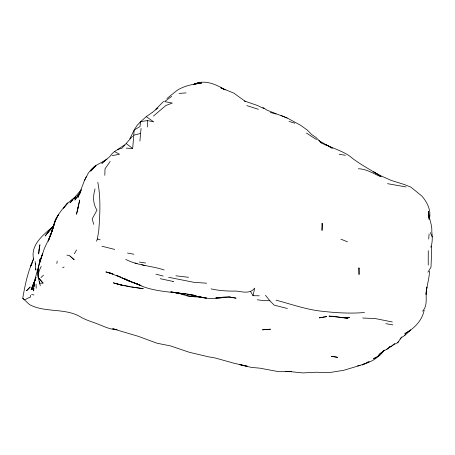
<?xml version="1.0" encoding="UTF-8"?>
<svg xmlns="http://www.w3.org/2000/svg" width="455" height="455" viewBox="0 0 455 455"><rect width="100%" height="100%" fill="white"/><g stroke="black" fill="none" stroke-linecap="round" stroke-linejoin="round"><path stroke-width="0.68" d="M147.522 126.996L147.596 120.575L141.169 121.502L140.498 121.94L137.291 125.131L134.179 129.993L129.811 138.826M39.033 278.471L43.026 283.078L38.635 277.92L38.214 274.24L38.322 268.99L38.442 272.426M428.963 218.025L428.638 211.274C428.547 218.229 432.352 224.531 431.795 231.589C432.392 236.827 432.677 242.214 430.868 247.258M104.826 175.368L105.008 168.833L110.15 161.48M39.562 262.797L39.83 259.39C38.601 270.111 33.272 279.944 33.681 290.899L33.875 288.243M428.269 250.631L428.223 265.111M126.149 148.137L132.678 148.523L134.179 129.993L139.981 126.609L140.498 121.94M139.901 141.067L141.078 128.373M428.729 239.046L429.088 233.915M34.017 286.246L34.352 281.594L32.959 285.547L32.225 289.579L32.914 287.037M429.503 271.123C429.355 279.029 426.426 286.553 426.068 294.396L426.921 287.15C424.629 295.073 428.747 304.492 422.621 311.197M33.858 286.792L34.25 282.714L35.672 277.635L35.024 280.906M429.406 218.861C431.357 210.381 427.217 202.134 421.728 195.912L410.785 187.073L404.313 184.514L391.471 180.499L380.915 175.857L373.697 171.888L380.966 176.466C371.712 170.432 361.867 165.375 352.989 158.761C345.402 151.839 335.113 149.331 326.116 144.798L332.309 148.239L318.915 140.606M285.473 371.502L291.28 371.65L278.807 371.689L259.771 368.152L251.894 367.458L245.808 366.212L239.876 364.66L247.111 366.156L234.382 363.346L215.181 357.977L208.845 356.896L189.212 352.261L170.415 345.885L157.003 343.224L138.36 336.342L112.715 328.749L117.14 329.727C108.643 329.522 101.3 324.995 93.429 322.43C88.645 320.656 83.766 319.12 79.477 316.276C63.916 307.893 45.102 312.852 29.501 304.611L22.75 298.235C24.991 285.262 27.675 272.033 33.272 260.01M56.858 263.519L57.154 261.136M96.5 241.269L97.364 238.994L98.775 230.554C99.946 214.521 100.919 198.221 97.797 182.324M95.044 188.842C92.991 196.037 92.723 203.601 96.966 210.136L92.189 218.912L93.736 224.372M42.406 254.971L42.662 253.611L42.372 255.005M33.983 286.138L34.375 284.176M78.618 205.114L76.531 214.237L79.716 199.99L77.515 210.233M337.474 357.266L331.286 356.282L337.508 357.34M259.282 295.801L253.031 295.704L254.681 288.117C250.193 294.231 242.504 291.78 236.23 291.069C227.796 291.257 219.333 290.756 211.08 288.874M52.501 229.673L51.79 230.895L53.303 226.96L51.671 232.01C54.39 217.638 63.649 205.097 75.553 196.861M33.261 285.763L34.734 280.513L32.959 285.547L36.19 277.243M30.678 295.278L30.053 297.559C27.101 297.212 25.173 301.898 22.75 298.235M38.214 274.24L39.397 270.264L41.195 266.368M52.245 230.622L55.84 219.031L58.678 214.134L54.213 222.95L55.84 219.031L52.968 228.052L53.303 226.96M424.157 310.259C422.081 320.741 413.953 328.8 404.813 333.68L410.763 329.966M52.968 228.052L54.037 224.599L49.959 237.055L52.655 229.144L49.248 238.096L44.294 248.652L39.358 263.866L42.161 254.834L40.666 258.77L37.89 269.701L37.441 274.581L40.302 285.757M48.327 241.139L50.005 235.929L48.702 239.939M50.397 235.963L52.018 231.288M48.344 240.974L48.486 240.604M106.971 159.307L94.651 166.223L91.466 169.203L88.406 172.94L84.385 180.68L77.941 197.498L81.348 189.889M48.611 240.32L49.686 237.709M80.865 190.844L74.847 200.098L80.336 192.454M84.385 180.68L86.245 176.79M31.964 263.69L30.678 266.073L33.687 258.201L33.63 259.327C30.115 244.796 43.64 234.45 53.536 226.135L47.94 232.26L45.159 236.037L51.864 227.506L47.94 232.26L53.536 226.135M74.398 253.788L76.52 249.931M31.93 263.667L30.587 266.01L31.634 264.406M389.11 347.779L389.98 346.721L389.11 347.779L393.598 344.702L397.721 342.729L398.364 341.665M400.013 339.055C401.253 336.825 404.336 336.711 405.388 334.425M401.799 336.973L397.721 342.729M427.899 272.226L430.993 267.182L431.619 251.478L431.266 246.172M80.268 192.584L77.515 196.31L80.398 192.38M383.969 350.765L379.663 355.554L373.504 358.802L376.456 356.993M65.133 206.115L67.676 202.902L63.455 208.225L64.707 206.65M379.072 355.611C373.817 361.139 365.092 364.063 357.727 365.854L360.093 365.411L343.4 370.37L328.8 372.679L316.282 372.224L302.899 372.929L290.119 371.621M81.149 189.832L69.973 202.867L72.954 199.853M382.553 351.732L381.665 352.813L378.89 354.644L381.006 352.796M105.077 160.757L101.835 163.408C104.496 159.773 109.359 158.289 111.481 154.313C114.239 151.344 117.828 148.973 121.883 148.33L132.559 136.216M155.735 109.388L163.584 101.419M43.544 275.19L40.939 277.567M383.901 350.498L381.665 352.813L384.498 350.083M394.678 343.525L391.072 346.664M73.949 198.846L75.94 196.839M139.992 122.304L145.958 116.855M404.723 335.511L410.581 330.097L410.342 330.262M153.415 116.082L165.876 105.48L172.303 103.075L164.653 101.601L171.694 96.352M157.936 107.949L152.124 112.607M382.183 351.59L386.659 349.423L390.02 346.761M166.951 98.496L177.37 90.17C184.713 85.694 193.244 84.056 201.662 83.06L194.382 84.147L199.307 82.645L193.244 84.59C203.851 78.96 215.795 84.135 225.106 89.817L220.829 87.86L233.779 93.087L245.643 101.653L244.642 101.05L257.524 105.526L264.048 108.614M364.66 363.346L362.39 364.995L366.554 362.857M386.659 349.423L388.707 348.001M146.254 116.639L151.924 112.726M368.032 361.958L366.855 362.754L369.181 361.418M117.305 149.712L124.585 144.929M377.639 356.265L378.822 355.543M62.631 267.802L64.098 266.977M133.781 135.203L140.737 133.378M112.061 155.661L119.506 154.251L114.455 151.509M43.009 283.084L39.716 283.277L39.557 281.162M264.474 329.665L262.45 329.824L270.554 329.181L265.828 329.557M179.088 93.406L186.078 92.894M364.512 312.522C349.901 313.762 335.255 312.778 320.718 311.106C305.379 309.332 290.893 304.048 276.06 300.186M219.282 297.684L221.249 297.598L214.942 298.349C205.563 299.1 196.412 296.393 187.414 294.14L196.122 295.653C175.948 291.371 154.148 293.213 135.544 283.255L141.084 285.569L127.696 280.536L116.241 275.275L120.558 277.135M216 297.997L221.443 297.803L215.863 297.837M177.791 292.792C185.213 295.96 193.261 297.149 201.315 296.91M287.384 308.518L274.172 305.134L269.872 300.761L263.616 300.573L257.308 299.782M199.176 296.751L197.783 296.694L201.292 297.007M333.526 316.322L328.982 316.117L342.774 317.664L349.508 317.647L341.58 317.505L347.899 318.341L334.226 316.413M206.661 283.192L194.109 282.356L168.697 277.311M362.675 318.011L375.204 318.557L392.307 321.964M181.932 293.503L180.652 293.367L185.071 294.095L183.797 293.748M183.843 293.702L186.396 293.976M177.177 293.105L183.473 293.771L170.824 291.831L177.177 293.105L174.8 292.616M188.563 277.311L175.886 275.798M183.371 294.413L181.989 294.266L183.268 294.413M195.462 296.831L186.8 295.852M201.94 297.462L206.479 298.002L200.172 297.246M66.913 255.147L69.274 255.437L74.21 259.76L70.167 256.239M125.739 259.39C137.74 265.703 151.481 265.686 164.13 269.963M358.33 168.76C366.696 168.936 373.629 173.799 381.085 176.858M139.344 262.086L145.583 263.03M172.985 281.463L173.44 281.531L160.251 278.699M128.259 286.258L122.008 285.234L113.301 282.839L121.923 285.2L115.377 283.397M385.806 323.67L392.875 324.893M339.18 154.222L345.345 155.309M193.802 295.784L196.458 296.256M197.783 296.489L199.114 296.728M135.055 263.098L137.126 263.468M387.535 183.672L406.031 186.954M127.497 253.025L133.844 254.226M31.611 294.516L33.983 294.965M128.93 286.388L130.272 286.65M131.614 286.912L143.291 288.686L130.653 286.957L119.528 284.534M147.596 120.575L153.676 121.838L146.356 116.736M163.186 276.088L155.934 274.155M101.926 246.212L114.694 249.431M111.617 273.404L105.867 271.902L112.948 273.984M258.383 109.314L246.826 105.611M270.253 112.396L276.117 114.08M141.767 264.673L145.02 265.629M179.532 293.156L183.149 294.248M97.364 238.994L100.168 239.848M112.925 273.978L108.256 272.539L120.529 277.146M289.022 121.417L294.823 123.225M326.9 145.663L321.531 143.018L315.787 137.279L311.874 134.714L307.182 129.988L300.658 125.313L287.532 118.169L267.068 110.195L262.865 107.42M340.926 239.176L347.518 241.838M281.048 115.451L287.219 118.038M123.396 278.324L126.951 279.831M123.453 278.352L130.158 281.241L127.747 280.121M306.448 133.053L316.538 139.622M320.445 142.227L321.531 143.018M126.319 143.638L132.678 148.523M265.47 295.255L269.872 300.761M250.54 291.41L253.031 295.704M430.339 232.539L432.25 236.913M35.49 263.519L35.735 264.856M428.411 214.601L429.093 219.532M35.126 261.517L35.814 270.128L35.791 268.808M36.059 284.165L36.207 288.231M38.561 275.861L38.635 277.92M359.058 268.49L359.046 274.536L358.881 267.802L359.058 268.49M322.026 224.139L322.003 230.457L322.385 223.968L322.066 223.177L322.026 224.139M39.016 249.897L38.669 253.981L39.903 244.75L39.016 249.897M34.296 281.946L31.156 289.556L34.296 281.946M26.595 290.734L30.132 287.042L26.595 290.734M91.415 170.329L90.699 171.114L95.982 165.654L91.415 170.329M326.673 316.578L319.291 317.852L326.673 316.578M229.121 296.927L222.205 297.291L229.775 297.075L236.111 298.167L229.121 296.927M138.451 284.443L127.144 280.263L138.451 284.443M126.865 279.808L121.94 277.891L126.922 279.842"/></g></svg>
